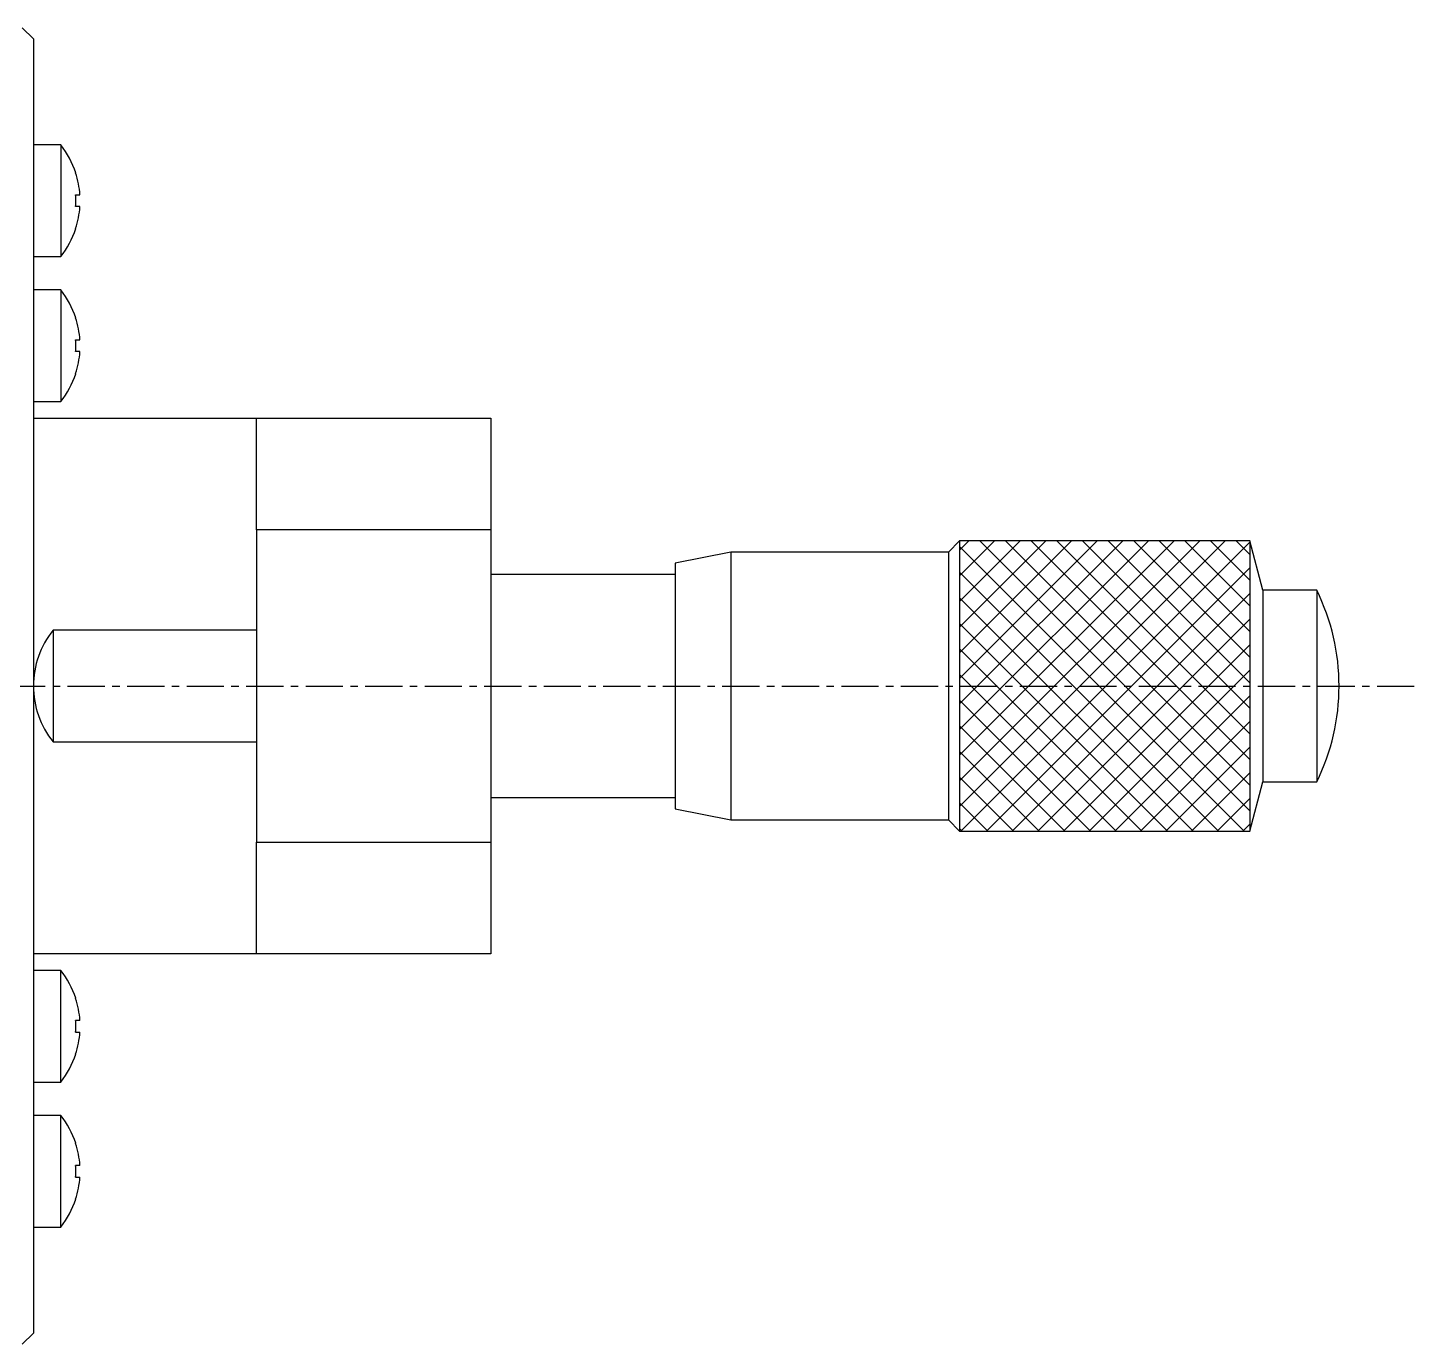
# Model space of a CAD drawing. Extents: x 90 to 467, y 81 to 345.
# Drawn here: x 224.46 to 271.25, y 183.79 to 228.04 of the extents above; entities that cross this region are included whole.
import ezdxf

# ---------------------------------------------------------------- set-up
doc = ezdxf.new("R2010")
doc.units = 0
doc.linetypes.add('CENTER', pattern=[2, 1.25, -0.25, 0.25, -0.25])
doc.layers.get('0').update_dxf_attribs({"linetype": 'CONTINUOUS'})

msp = doc.modelspace()

# ---------------------------------------------------------------- linework, layer by layer
at = {"color": 7, "linetype": 'CONTINUOUS'}
for p, q in [((224.272, 228.036), (224.647, 227.661)), ((224.647, 227.661), (224.647, 222.992)), ((225.564, 224.099), (224.647, 224.099)), ((225.564, 224.099), (225.564, 220.349)), ((224.647, 222.992), (224.647, 221.455)), ((226.065, 223.16), (226.071, 223.163)), ((226.065, 222.419), (226.209, 222.419)), ((226.209, 222.029), (226.065, 222.029)), ((224.647, 221.455), (224.647, 218.117)), ((226.071, 221.285), (226.065, 221.287)), ((224.647, 220.349), (225.564, 220.349)), ((225.564, 219.224), (224.647, 219.224)), ((225.564, 219.224), (225.564, 217.349)), ((224.647, 218.117), (224.647, 216.58)), ((226.065, 218.285), (226.071, 218.288)), ((226.065, 218.285), (226.071, 218.288)), ((225.564, 217.349), (225.564, 215.474)), ((226.065, 217.544), (226.209, 217.544)), ((226.209, 217.154), (226.065, 217.154)), ((224.647, 216.58), (224.647, 195.242)), ((226.071, 216.41), (226.065, 216.412)), ((226.071, 216.41), (226.065, 216.412)), ((224.647, 215.474), (225.564, 215.474)), ((224.647, 214.911), (232.147, 214.911)), ((232.147, 214.911), (240.022, 214.911)), ((232.147, 211.161), (232.147, 214.911)), ((240.022, 214.911), (240.022, 211.161)), ((232.147, 211.161), (232.147, 200.661)), ((240.022, 211.161), (232.147, 211.161)), ((240.022, 211.161), (240.022, 200.661)), ((255.772, 210.786), (255.397, 210.411)), ((265.964, 209.136), (265.522, 210.786)), ((248.084, 210.411), (246.209, 210.036)), ((255.397, 210.411), (248.084, 210.411)), ((248.084, 210.411), (248.084, 201.856)), ((255.397, 210.411), (255.397, 201.856)), ((246.209, 209.661), (240.022, 209.661)), ((246.209, 210.036), (246.209, 202.194)), ((265.964, 209.136), (265.964, 203.005)), ((267.772, 209.136), (265.964, 209.136)), ((267.772, 209.136), (267.772, 203.005)), ((232.147, 207.786), (225.305, 207.786)), ((225.305, 207.786), (225.305, 204.222)), ((225.305, 204.222), (225.305, 204.036)), ((225.305, 204.036), (232.147, 204.036)), ((265.522, 201.036), (265.964, 202.686)), ((265.964, 203.005), (265.964, 202.686)), ((265.964, 202.686), (267.772, 202.686)), ((267.772, 203.005), (267.772, 202.686)), ((240.022, 202.161), (246.209, 202.161)), ((246.209, 202.194), (246.209, 201.786)), ((246.209, 201.786), (248.084, 201.411)), ((248.084, 201.856), (248.084, 201.411)), ((255.397, 201.856), (255.397, 201.411)), ((248.084, 201.411), (255.397, 201.411)), ((255.397, 201.411), (255.772, 201.036)), ((255.772, 201.519), (255.772, 201.036)), ((265.522, 201.519), (265.522, 201.036)), ((232.147, 200.661), (240.022, 200.661)), ((232.147, 196.911), (232.147, 200.661)), ((240.022, 200.661), (240.022, 196.911)), ((232.147, 196.911), (224.647, 196.911)), ((240.022, 196.911), (232.147, 196.911)), ((225.564, 196.349), (224.647, 196.349)), ((225.564, 194.474), (225.564, 196.349)), ((224.647, 195.242), (224.647, 193.705)), ((226.071, 195.413), (226.065, 195.41)), ((226.071, 195.413), (226.065, 195.41)), ((226.209, 194.669), (226.065, 194.669)), ((225.564, 192.599), (225.564, 194.474)), ((226.065, 194.279), (226.209, 194.279)), ((224.647, 193.705), (224.647, 190.367)), ((226.065, 193.537), (226.071, 193.535)), ((226.065, 193.537), (226.071, 193.535)), ((224.647, 192.599), (225.564, 192.599)), ((225.564, 191.474), (224.647, 191.474)), ((225.564, 187.724), (225.564, 191.474)), ((226.071, 190.538), (226.065, 190.535)), ((224.647, 190.367), (224.647, 188.83)), ((226.209, 189.794), (226.065, 189.794)), ((226.065, 189.404), (226.209, 189.404)), ((224.647, 188.83), (224.647, 184.161)), ((226.065, 188.662), (226.071, 188.66)), ((224.647, 187.724), (225.564, 187.724)), ((224.647, 184.161), (224.272, 183.786))]:
    msp.add_line(p, q, dxfattribs=at)
at = {"color": 3, "linetype": 'CONTINUOUS'}
for p, q in [((255.772, 210.786), (255.772, 201.519)), ((265.522, 210.786), (255.772, 210.786)), ((255.772, 210.476), (256.082, 210.786)), ((255.772, 209.615), (256.943, 210.786)), ((255.772, 208.753), (257.805, 210.786)), ((255.772, 207.891), (258.667, 210.786)), ((255.772, 207.029), (259.529, 210.786)), ((255.772, 206.167), (260.391, 210.786)), ((255.772, 205.306), (261.252, 210.786)), ((255.772, 204.444), (262.114, 210.786)), ((255.772, 203.582), (262.976, 210.786)), ((255.772, 202.72), (263.838, 210.786)), ((255.772, 201.859), (264.699, 210.786)), ((265.337, 201.036), (255.772, 210.602)), ((255.811, 201.036), (265.522, 210.747)), ((265.522, 201.713), (256.449, 210.786)), ((265.522, 202.575), (257.311, 210.786)), ((265.522, 203.437), (258.173, 210.786)), ((265.522, 204.299), (259.035, 210.786)), ((265.522, 205.161), (259.896, 210.786)), ((265.522, 206.022), (260.758, 210.786)), ((265.522, 206.884), (261.62, 210.786)), ((265.522, 207.746), (262.482, 210.786)), ((265.522, 208.608), (263.344, 210.786)), ((265.522, 209.47), (264.205, 210.786)), ((265.522, 210.331), (265.067, 210.786)), ((265.522, 210.786), (265.522, 201.519)), ((264.476, 201.036), (255.772, 209.74)), ((256.673, 201.036), (265.522, 209.885)), ((263.614, 201.036), (255.772, 208.878)), ((257.535, 201.036), (265.522, 209.023)), ((262.752, 201.036), (255.772, 208.016)), ((258.397, 201.036), (265.522, 208.161)), ((259.258, 201.036), (265.522, 207.3)), ((261.89, 201.036), (255.772, 207.155)), ((260.12, 201.036), (265.522, 206.438)), ((261.029, 201.036), (255.772, 206.293)), ((260.167, 201.036), (255.772, 205.431)), ((260.982, 201.036), (265.522, 205.576)), ((259.305, 201.036), (255.772, 204.569)), ((261.844, 201.036), (265.522, 204.714)), ((258.443, 201.036), (255.772, 203.707)), ((262.706, 201.036), (265.522, 203.852)), ((257.581, 201.036), (255.772, 202.846)), ((263.567, 201.036), (265.522, 202.991)), ((264.429, 201.036), (265.522, 202.129)), ((256.72, 201.036), (255.772, 201.984)), ((265.291, 201.036), (265.522, 201.267)), ((255.858, 201.036), (255.772, 201.122)), ((255.772, 201.036), (265.522, 201.036))]:
    msp.add_line(p, q, dxfattribs=at)
at = {"color": 1, "linetype": 'CENTER'}
msp.add_line((223.797, 205.911), (271.247, 205.911), dxfattribs=at)
at = {"color": 7, "linetype": 'CONTINUOUS'}
for points in [[(226.065, 222.029, 0), (226.066, 222.032, 0), (226.066, 222.035, 0), (226.066, 222.038, 0), (226.066, 222.041, 0), (226.066, 222.044, 0), (226.066, 222.047, 0), (226.067, 222.05, 0), (226.067, 222.053, 0), (226.067, 222.056, 0), (226.067, 222.059, 0), (226.067, 222.062, 0), (226.067, 222.065, 0), (226.067, 222.068, 0), (226.068, 222.071, 0), (226.068, 222.074, 0), (226.068, 222.077, 0), (226.068, 222.08, 0), (226.068, 222.083, 0), (226.068, 222.086, 0), (226.068, 222.089, 0), (226.069, 222.092, 0), (226.069, 222.096, 0), (226.069, 222.099, 0), (226.069, 222.102, 0), (226.069, 222.105, 0), (226.069, 222.108, 0), (226.069, 222.111, 0), (226.069, 222.114, 0), (226.069, 222.117, 0), (226.07, 222.12, 0), (226.07, 222.123, 0), (226.07, 222.126, 0), (226.07, 222.129, 0), (226.07, 222.132, 0), (226.07, 222.135, 0), (226.07, 222.138, 0), (226.07, 222.141, 0), (226.07, 222.144, 0), (226.07, 222.147, 0), (226.07, 222.15, 0), (226.07, 222.153, 0), (226.07, 222.156, 0), (226.071, 222.16, 0), (226.071, 222.163, 0), (226.071, 222.166, 0), (226.071, 222.169, 0), (226.071, 222.172, 0), (226.071, 222.175, 0), (226.071, 222.178, 0), (226.071, 222.181, 0), (226.071, 222.184, 0), (226.071, 222.187, 0), (226.071, 222.19, 0), (226.071, 222.193, 0), (226.071, 222.196, 0), (226.071, 222.199, 0), (226.071, 222.202, 0), (226.071, 222.205, 0), (226.071, 222.208, 0), (226.071, 222.211, 0), (226.071, 222.214, 0), (226.071, 222.217, 0), (226.071, 222.221, 0), (226.071, 222.224, 0), (226.071, 222.227, 0), (226.071, 222.23, 0), (226.071, 222.233, 0), (226.071, 222.236, 0), (226.071, 222.239, 0), (226.071, 222.242, 0), (226.071, 222.245, 0), (226.071, 222.248, 0), (226.071, 222.251, 0), (226.071, 222.254, 0), (226.071, 222.257, 0), (226.071, 222.26, 0), (226.071, 222.263, 0), (226.071, 222.266, 0), (226.071, 222.269, 0), (226.071, 222.272, 0), (226.071, 222.275, 0), (226.071, 222.278, 0), (226.071, 222.281, 0), (226.071, 222.285, 0), (226.071, 222.288, 0), (226.07, 222.291, 0), (226.07, 222.294, 0), (226.07, 222.297, 0), (226.07, 222.3, 0), (226.07, 222.303, 0), (226.07, 222.306, 0), (226.07, 222.309, 0), (226.07, 222.312, 0), (226.07, 222.315, 0), (226.07, 222.318, 0), (226.07, 222.321, 0), (226.07, 222.324, 0), (226.07, 222.327, 0), (226.069, 222.33, 0), (226.069, 222.333, 0), (226.069, 222.336, 0), (226.069, 222.339, 0), (226.069, 222.342, 0), (226.069, 222.345, 0), (226.069, 222.349, 0), (226.069, 222.352, 0), (226.069, 222.355, 0), (226.068, 222.358, 0), (226.068, 222.361, 0), (226.068, 222.364, 0), (226.068, 222.367, 0), (226.068, 222.37, 0), (226.068, 222.373, 0), (226.068, 222.376, 0), (226.067, 222.379, 0), (226.067, 222.382, 0), (226.067, 222.385, 0), (226.067, 222.388, 0), (226.067, 222.391, 0), (226.067, 222.394, 0), (226.067, 222.397, 0), (226.066, 222.4, 0), (226.066, 222.403, 0), (226.066, 222.406, 0), (226.066, 222.409, 0), (226.066, 222.412, 0), (226.066, 222.416, 0), (226.065, 222.419, 0)], [(226.065, 217.154, 0), (226.066, 217.157, 0), (226.066, 217.16, 0), (226.066, 217.163, 0), (226.066, 217.166, 0), (226.066, 217.169, 0), (226.066, 217.172, 0), (226.067, 217.175, 0), (226.067, 217.178, 0), (226.067, 217.181, 0), (226.067, 217.184, 0), (226.067, 217.187, 0), (226.067, 217.19, 0), (226.067, 217.193, 0), (226.068, 217.196, 0), (226.068, 217.199, 0), (226.068, 217.202, 0), (226.068, 217.205, 0), (226.068, 217.208, 0), (226.068, 217.211, 0), (226.068, 217.214, 0), (226.069, 217.217, 0), (226.069, 217.221, 0), (226.069, 217.224, 0), (226.069, 217.227, 0), (226.069, 217.23, 0), (226.069, 217.233, 0), (226.069, 217.236, 0), (226.069, 217.239, 0), (226.069, 217.242, 0), (226.07, 217.245, 0), (226.07, 217.248, 0), (226.07, 217.251, 0), (226.07, 217.254, 0), (226.07, 217.257, 0), (226.07, 217.26, 0), (226.07, 217.263, 0), (226.07, 217.266, 0), (226.07, 217.269, 0), (226.07, 217.272, 0), (226.07, 217.275, 0), (226.07, 217.278, 0), (226.07, 217.281, 0), (226.071, 217.285, 0), (226.071, 217.288, 0), (226.071, 217.291, 0), (226.071, 217.294, 0), (226.071, 217.297, 0), (226.071, 217.3, 0), (226.071, 217.303, 0), (226.071, 217.306, 0), (226.071, 217.309, 0), (226.071, 217.312, 0), (226.071, 217.315, 0), (226.071, 217.318, 0), (226.071, 217.321, 0), (226.071, 217.324, 0), (226.071, 217.327, 0), (226.071, 217.33, 0), (226.071, 217.333, 0), (226.071, 217.336, 0), (226.071, 217.339, 0), (226.071, 217.342, 0), (226.071, 217.346, 0), (226.071, 217.349, 0), (226.071, 217.352, 0), (226.071, 217.355, 0), (226.071, 217.358, 0), (226.071, 217.361, 0), (226.071, 217.364, 0), (226.071, 217.367, 0), (226.071, 217.37, 0), (226.071, 217.373, 0), (226.071, 217.376, 0), (226.071, 217.379, 0), (226.071, 217.382, 0), (226.071, 217.385, 0), (226.071, 217.388, 0), (226.071, 217.391, 0), (226.071, 217.394, 0), (226.071, 217.397, 0), (226.071, 217.4, 0), (226.071, 217.403, 0), (226.071, 217.406, 0), (226.071, 217.41, 0), (226.071, 217.413, 0), (226.07, 217.416, 0), (226.07, 217.419, 0), (226.07, 217.422, 0), (226.07, 217.425, 0), (226.07, 217.428, 0), (226.07, 217.431, 0), (226.07, 217.434, 0), (226.07, 217.437, 0), (226.07, 217.44, 0), (226.07, 217.443, 0), (226.07, 217.446, 0), (226.07, 217.449, 0), (226.07, 217.452, 0), (226.069, 217.455, 0), (226.069, 217.458, 0), (226.069, 217.461, 0), (226.069, 217.464, 0), (226.069, 217.467, 0), (226.069, 217.47, 0), (226.069, 217.474, 0), (226.069, 217.477, 0), (226.069, 217.48, 0), (226.068, 217.483, 0), (226.068, 217.486, 0), (226.068, 217.489, 0), (226.068, 217.492, 0), (226.068, 217.495, 0), (226.068, 217.498, 0), (226.068, 217.501, 0), (226.067, 217.504, 0), (226.067, 217.507, 0), (226.067, 217.51, 0), (226.067, 217.513, 0), (226.067, 217.516, 0), (226.067, 217.519, 0), (226.067, 217.522, 0), (226.066, 217.525, 0), (226.066, 217.528, 0), (226.066, 217.531, 0), (226.066, 217.534, 0), (226.066, 217.537, 0), (226.066, 217.541, 0), (226.065, 217.544, 0)], [(226.065, 194.279, 0), (226.066, 194.282, 0), (226.066, 194.285, 0), (226.066, 194.288, 0), (226.066, 194.291, 0), (226.066, 194.294, 0), (226.066, 194.297, 0), (226.067, 194.3, 0), (226.067, 194.303, 0), (226.067, 194.306, 0), (226.067, 194.309, 0), (226.067, 194.312, 0), (226.067, 194.315, 0), (226.067, 194.318, 0), (226.068, 194.321, 0), (226.068, 194.324, 0), (226.068, 194.327, 0), (226.068, 194.33, 0), (226.068, 194.333, 0), (226.068, 194.336, 0), (226.068, 194.339, 0), (226.069, 194.342, 0), (226.069, 194.346, 0), (226.069, 194.349, 0), (226.069, 194.352, 0), (226.069, 194.355, 0), (226.069, 194.358, 0), (226.069, 194.361, 0), (226.069, 194.364, 0), (226.069, 194.367, 0), (226.07, 194.37, 0), (226.07, 194.373, 0), (226.07, 194.376, 0), (226.07, 194.379, 0), (226.07, 194.382, 0), (226.07, 194.385, 0), (226.07, 194.388, 0), (226.07, 194.391, 0), (226.07, 194.394, 0), (226.07, 194.397, 0), (226.07, 194.4, 0), (226.07, 194.403, 0), (226.07, 194.406, 0), (226.071, 194.41, 0), (226.071, 194.413, 0), (226.071, 194.416, 0), (226.071, 194.419, 0), (226.071, 194.422, 0), (226.071, 194.425, 0), (226.071, 194.428, 0), (226.071, 194.431, 0), (226.071, 194.434, 0), (226.071, 194.437, 0), (226.071, 194.44, 0), (226.071, 194.443, 0), (226.071, 194.446, 0), (226.071, 194.449, 0), (226.071, 194.452, 0), (226.071, 194.455, 0), (226.071, 194.458, 0), (226.071, 194.461, 0), (226.071, 194.464, 0), (226.071, 194.467, 0), (226.071, 194.471, 0), (226.071, 194.474, 0), (226.071, 194.477, 0), (226.071, 194.48, 0), (226.071, 194.483, 0), (226.071, 194.486, 0), (226.071, 194.489, 0), (226.071, 194.492, 0), (226.071, 194.495, 0), (226.071, 194.498, 0), (226.071, 194.501, 0), (226.071, 194.504, 0), (226.071, 194.507, 0), (226.071, 194.51, 0), (226.071, 194.513, 0), (226.071, 194.516, 0), (226.071, 194.519, 0), (226.071, 194.522, 0), (226.071, 194.525, 0), (226.071, 194.528, 0), (226.071, 194.531, 0), (226.071, 194.535, 0), (226.071, 194.538, 0), (226.07, 194.541, 0), (226.07, 194.544, 0), (226.07, 194.547, 0), (226.07, 194.55, 0), (226.07, 194.553, 0), (226.07, 194.556, 0), (226.07, 194.559, 0), (226.07, 194.562, 0), (226.07, 194.565, 0), (226.07, 194.568, 0), (226.07, 194.571, 0), (226.07, 194.574, 0), (226.07, 194.577, 0), (226.069, 194.58, 0), (226.069, 194.583, 0), (226.069, 194.586, 0), (226.069, 194.589, 0), (226.069, 194.592, 0), (226.069, 194.595, 0), (226.069, 194.599, 0), (226.069, 194.602, 0), (226.069, 194.605, 0), (226.068, 194.608, 0), (226.068, 194.611, 0), (226.068, 194.614, 0), (226.068, 194.617, 0), (226.068, 194.62, 0), (226.068, 194.623, 0), (226.068, 194.626, 0), (226.067, 194.629, 0), (226.067, 194.632, 0), (226.067, 194.635, 0), (226.067, 194.638, 0), (226.067, 194.641, 0), (226.067, 194.644, 0), (226.067, 194.647, 0), (226.066, 194.65, 0), (226.066, 194.653, 0), (226.066, 194.656, 0), (226.066, 194.659, 0), (226.066, 194.662, 0), (226.066, 194.666, 0), (226.065, 194.669, 0)], [(226.065, 189.404, 0), (226.066, 189.407, 0), (226.066, 189.41, 0), (226.066, 189.413, 0), (226.066, 189.416, 0), (226.066, 189.419, 0), (226.066, 189.422, 0), (226.067, 189.425, 0), (226.067, 189.428, 0), (226.067, 189.431, 0), (226.067, 189.434, 0), (226.067, 189.437, 0), (226.067, 189.44, 0), (226.067, 189.443, 0), (226.068, 189.446, 0), (226.068, 189.449, 0), (226.068, 189.452, 0), (226.068, 189.455, 0), (226.068, 189.458, 0), (226.068, 189.461, 0), (226.068, 189.464, 0), (226.069, 189.467, 0), (226.069, 189.471, 0), (226.069, 189.474, 0), (226.069, 189.477, 0), (226.069, 189.48, 0), (226.069, 189.483, 0), (226.069, 189.486, 0), (226.069, 189.489, 0), (226.069, 189.492, 0), (226.07, 189.495, 0), (226.07, 189.498, 0), (226.07, 189.501, 0), (226.07, 189.504, 0), (226.07, 189.507, 0), (226.07, 189.51, 0), (226.07, 189.513, 0), (226.07, 189.516, 0), (226.07, 189.519, 0), (226.07, 189.522, 0), (226.07, 189.525, 0), (226.07, 189.528, 0), (226.07, 189.531, 0), (226.071, 189.535, 0), (226.071, 189.538, 0), (226.071, 189.541, 0), (226.071, 189.544, 0), (226.071, 189.547, 0), (226.071, 189.55, 0), (226.071, 189.553, 0), (226.071, 189.556, 0), (226.071, 189.559, 0), (226.071, 189.562, 0), (226.071, 189.565, 0), (226.071, 189.568, 0), (226.071, 189.571, 0), (226.071, 189.574, 0), (226.071, 189.577, 0), (226.071, 189.58, 0), (226.071, 189.583, 0), (226.071, 189.586, 0), (226.071, 189.589, 0), (226.071, 189.592, 0), (226.071, 189.596, 0), (226.071, 189.599, 0), (226.071, 189.602, 0), (226.071, 189.605, 0), (226.071, 189.608, 0), (226.071, 189.611, 0), (226.071, 189.614, 0), (226.071, 189.617, 0), (226.071, 189.62, 0), (226.071, 189.623, 0), (226.071, 189.626, 0), (226.071, 189.629, 0), (226.071, 189.632, 0), (226.071, 189.635, 0), (226.071, 189.638, 0), (226.071, 189.641, 0), (226.071, 189.644, 0), (226.071, 189.647, 0), (226.071, 189.65, 0), (226.071, 189.653, 0), (226.071, 189.656, 0), (226.071, 189.66, 0), (226.071, 189.663, 0), (226.07, 189.666, 0), (226.07, 189.669, 0), (226.07, 189.672, 0), (226.07, 189.675, 0), (226.07, 189.678, 0), (226.07, 189.681, 0), (226.07, 189.684, 0), (226.07, 189.687, 0), (226.07, 189.69, 0), (226.07, 189.693, 0), (226.07, 189.696, 0), (226.07, 189.699, 0), (226.07, 189.702, 0), (226.069, 189.705, 0), (226.069, 189.708, 0), (226.069, 189.711, 0), (226.069, 189.714, 0), (226.069, 189.717, 0), (226.069, 189.72, 0), (226.069, 189.724, 0), (226.069, 189.727, 0), (226.069, 189.73, 0), (226.068, 189.733, 0), (226.068, 189.736, 0), (226.068, 189.739, 0), (226.068, 189.742, 0), (226.068, 189.745, 0), (226.068, 189.748, 0), (226.068, 189.751, 0), (226.067, 189.754, 0), (226.067, 189.757, 0), (226.067, 189.76, 0), (226.067, 189.763, 0), (226.067, 189.766, 0), (226.067, 189.769, 0), (226.067, 189.772, 0), (226.066, 189.775, 0), (226.066, 189.778, 0), (226.066, 189.781, 0), (226.066, 189.784, 0), (226.066, 189.787, 0), (226.066, 189.791, 0), (226.065, 189.794, 0)]]:
    msp.add_polyline3d(points, dxfattribs=at)
for centre, radius, start, end in [((223.222, 222.224), 3, 18.2398, 38.6822), ((223.222, 222.224), 2.994, 3.7348, 18.2232), ((223.222, 222.224), 2.994, 341.7768, 356.2652), ((223.222, 222.224), 3, 321.3178, 341.7602), ((223.222, 217.349), 3, 18.2398, 38.6822), ((223.222, 217.349), 2.994, 3.7348, 18.2232), ((223.222, 217.349), 2.994, 341.7768, 356.2652), ((223.222, 217.349), 3, 321.3178, 341.7602), ((261.213, 205.911), 7.309, 333.8162, 26.1838), ((227.647, 205.911), 3, 141.3178, 180), ((227.647, 205.911), 3, 180, 218.6822), ((223.222, 194.474), 3, 18.2398, 38.6822), ((223.222, 194.474), 2.994, 3.7348, 18.2232), ((223.222, 194.474), 2.994, 341.7768, 356.2652), ((223.222, 194.474), 3, 321.3178, 341.7602), ((223.222, 189.599), 3, 18.2398, 38.6822), ((223.222, 189.599), 2.994, 3.7348, 18.2232), ((223.222, 189.599), 2.994, 341.7768, 356.2652), ((223.222, 189.599), 3, 321.3178, 341.7602)]:
    msp.add_arc(centre, radius, start, end, dxfattribs=at)

doc.saveas('drawing.dxf')
